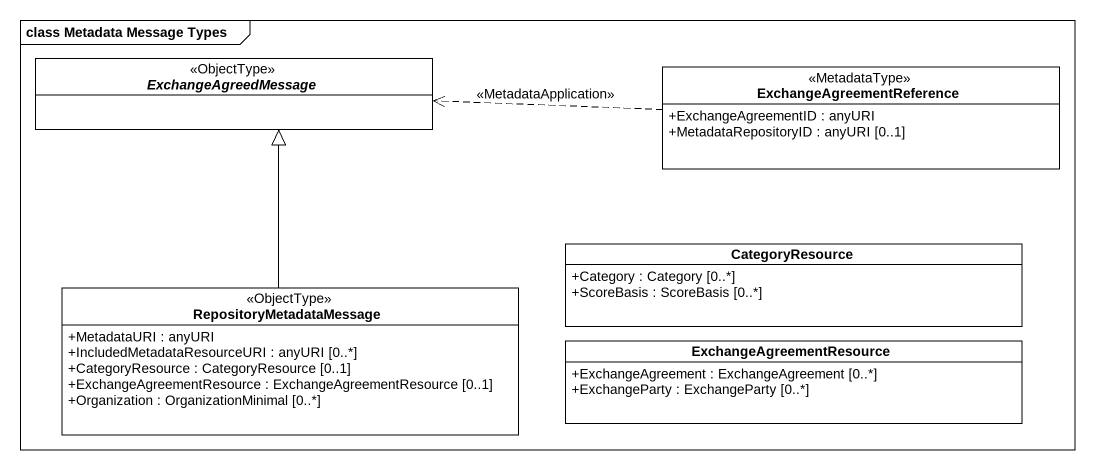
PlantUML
@startuml
mainframe class Metadata Message Types
hide circle
hide empty members
skinparam classAttributeIconSize 0
abstract class ExchangeAgreedMessage <<ObjectType>>
class ExchangeAgreementReference <<MetadataType>> {
  +ExchangeAgreementID : anyURI
  +MetadataRepositoryID : anyURI [0..1]
}
class RepositoryMetadataMessage <<ObjectType>> {
  +MetadataURI : anyURI
  +IncludedMetadataResourceURI : anyURI [0..*]
  +CategoryResource : CategoryResource [0..1]
  +ExchangeAgreementResource : ExchangeAgreementResource [0..1]
  +Organization : OrganizationMinimal [0..*]
}
class CategoryResource {
  +Category : Category [0..*]
  +ScoreBasis : ScoreBasis [0..*]
}
class ExchangeAgreementResource {
  +ExchangeAgreement : ExchangeAgreement [0..*]
  +ExchangeParty : ExchangeParty [0..*]
}
ExchangeAgreementReference .left.> ExchangeAgreedMessage : <<MetadataApplication>>
RepositoryMetadataMessage -up-|> ExchangeAgreedMessage
@enduml
